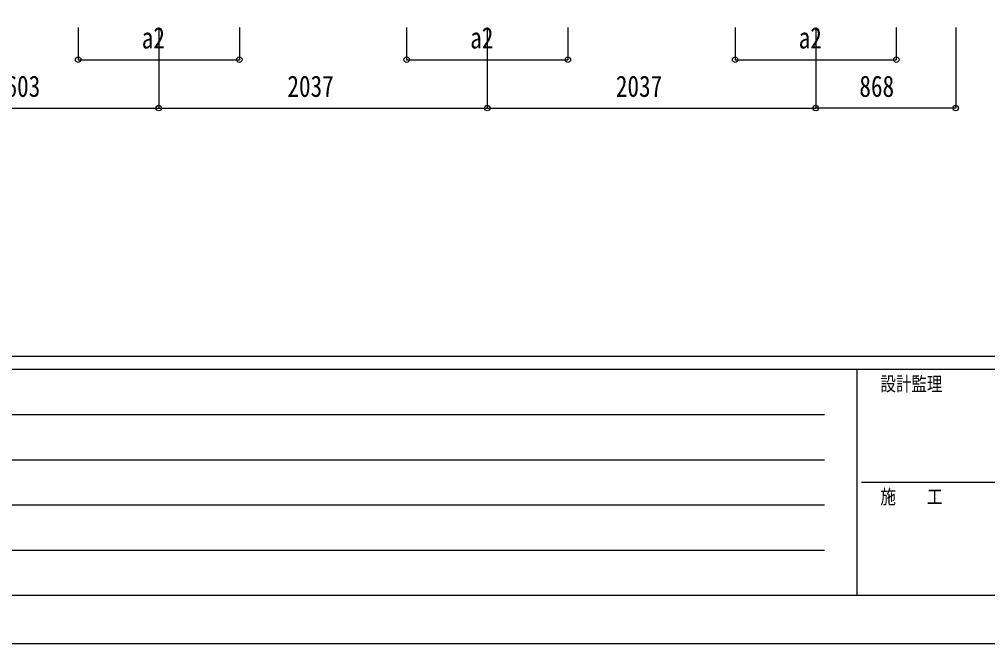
# Model space of a CAD drawing. Units: millimetres, scale not verified. Extents: x -16820 to 16820, y -11880 to 11880.
# Drawn here: x -10413 to -4409, y -11880 to -8010 of the extents above; entities that cross this region are included whole.
import ezdxf
from ezdxf.enums import TextEntityAlignment as Align

# ---------------------------------------------------------------- set-up
doc = ezdxf.new("R2010")
doc.units = ezdxf.units.MM
doc.header["$LTSCALE"] = 50
doc.layers.add('0-6_YKK_D', color=6, linetype='Continuous')
doc.layers.add('0-7_YKK_ZWAK', color=7, linetype='Continuous')
doc.styles.add('ＭＳ ゴシック', font='')
doc.styles.get('ＭＳ ゴシック').set_extended_font_data('MS Gothic')

msp = doc.modelspace()

# ---------------------------------------------------------------- linework, layer by layer
at = {"layer": '0-6_YKK_D'}
for p, q in [((-10048.92, -8060), (-10048.92, -8261)), ((-9548.92, -8060), (-9548.92, -8561)), ((-9548.92, -8060), (-9548.92, -8561)), ((-9048.92, -8060), (-9048.92, -8261)), ((-8011.92, -8060), (-8011.92, -8261)), ((-7511.92, -8060), (-7511.92, -8561)), ((-7511.92, -8060), (-7511.92, -8561)), ((-7011.92, -8060), (-7011.92, -8261)), ((-5974.92, -8060), (-5974.92, -8261)), ((-5474.92, -8060), (-5474.92, -8561)), ((-5474.92, -8060), (-5474.92, -8561)), ((-4974.92, -8060), (-4974.92, -8261)), ((-4606.92, -8060), (-4606.92, -8561)), ((-10048.92, -8260), (-9048.92, -8260)), ((-8011.92, -8260), (-7011.92, -8260)), ((-5974.92, -8260), (-4974.92, -8260)), ((-11151.92, -8560), (-9548.92, -8560)), ((-9548.92, -8560), (-7511.92, -8560)), ((-7511.92, -8560), (-5474.92, -8560)), ((-4606.92, -8560), (-5474.92, -8560))]:
    msp.add_line(p, q, dxfattribs=at)
for centre in [(-10048.92, -8260), (-9048.92, -8260), (-8011.92, -8260), (-7011.92, -8260), (-5974.92, -8260), (-4974.92, -8260), (-9548.92, -8560), (-9548.92, -8560), (-7511.92, -8560), (-7511.92, -8560), (-5474.92, -8560), (-5474.92, -8560), (-4606.92, -8560)]:
    msp.add_circle(centre, 17, dxfattribs=at)
at = {"layer": '0-7_YKK_ZWAK'}
for p, q in [((15580.08, -10100), (-15619.92, -10100)), ((-5219.92, -10180), (-15619.92, -10180)), ((-5219.92, -10180), (-5219.92, -11580)), ((-19.92, -10180), (-5219.92, -10180)), ((-15449.92, -10460), (-5419.92, -10460)), ((-15449.92, -10740), (-5419.92, -10740)), ((-5189.92, -10880), (-19.92, -10880)), ((-15449.92, -11020), (-5419.92, -11020)), ((-15449.92, -11300), (-5419.92, -11300)), ((-15619.92, -11580), (-5219.92, -11580)), ((-5219.92, -11580), (-19.92, -11580))]:
    msp.add_line(p, q, dxfattribs=at)
msp.add_lwpolyline([(-16820, -11880), (16820, -11880), (16820, 11880), (-16820, 11880)], close=True, dxfattribs=at)

# ---------------------------------------------------------------- texts
at = {"layer": '0-6_YKK_D', "style": 'ＭＳ ゴシック', "width": 0.8}
for s, p in [('a2', (-9654.52, -8230)), ('a2', (-7617.52, -8230)), ('a2', (-5580.52, -8230)), ('1603', (-10571.22, -8530)), ('2037', (-8751.22, -8530)), ('2037', (-6714.22, -8530)), ('868', (-5204.12, -8530))]:
    msp.add_text(s, height=132, dxfattribs=at).set_placement(p, align=Align.BOTTOM_LEFT)
at = {"layer": '0-7_YKK_ZWAK', "style": 'ＭＳ ゴシック', "width": 0.8}
for s, p in [('設計監理', (-5073.25, -10340)), ('施\u3000\u3000工', (-5073.25, -11040))]:
    msp.add_text(s, height=87.98, dxfattribs=at).set_placement(p, align=Align.BOTTOM_LEFT)

doc.saveas('drawing.dxf')
